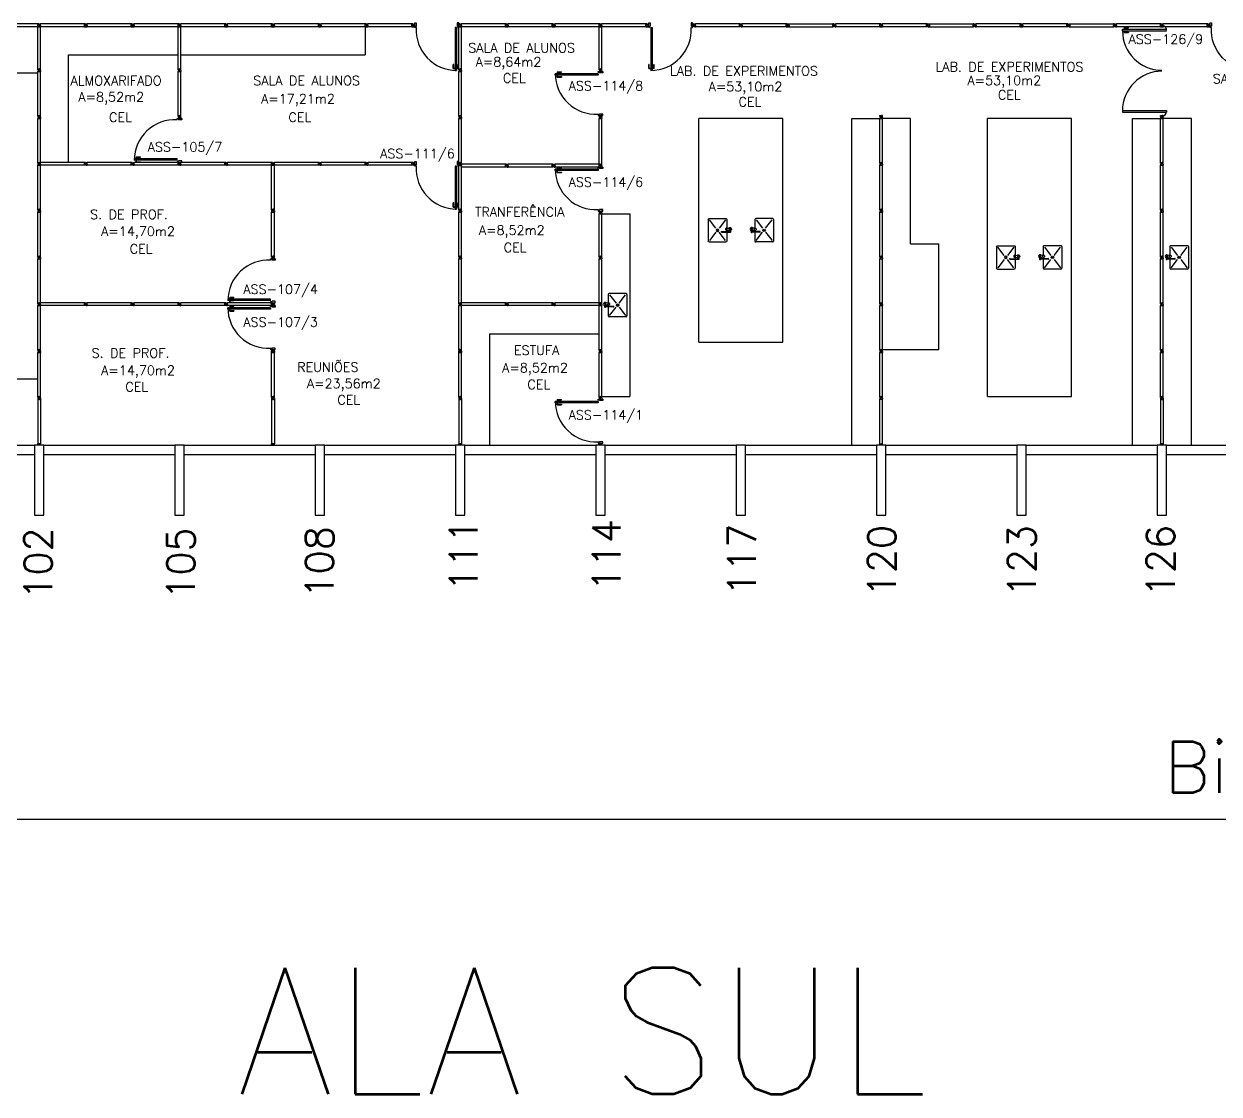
# Model space of a CAD drawing. Extents: x -248 to -11, y 347 to 447.
# Drawn here: x -132.49 to -106.94, y 347.19 to 370.06 of the extents above; entities that cross this region are included whole.
import ezdxf
from ezdxf.enums import TextEntityAlignment as Align

# ---------------------------------------------------------------- set-up
doc = ezdxf.new("R2010")
doc.units = 0
doc.header["$LTSCALE"] = 0.02
doc.header["$MEASUREMENT"] = 0
doc.header["$PDMODE"] = 99
doc.layers.get('0').update_dxf_attribs({"linetype": 'CONTINUOUS'})
doc.layers.get('DEFPOINTS').update_dxf_attribs({"linetype": 'CONTINUOUS'})
for name, color, linetype in [('ALV', 2, 'CONTINUOUS'), ('AREA', 2, 'CONTINUOUS'), ('BANC', 2, 'CONTINUOUS'), ('DIV', 2, 'CONTINUOUS'), ('EQUIP', 1, 'CONTINUOUS'), ('ESTR', 3, 'CONTINUOUS'), ('NOPILAR1', 2, 'CONTINUOUS'), ('TEXT_CENTRO_CUSTO', 1, 'CONTINUOUS'), ('TEXTO', 2, 'CONTINUOUS'), ('TEXTO-CENTRO-CUSTO', 2, 'CONTINUOUS'), ('TEXTO-ENDEREÇO', 2, 'CONTINUOUS'), ('TXT-IDENTIFICAÇÃO', 4, 'CONTINUOUS')]:
    doc.layers.add(name, color=color, linetype=linetype)
doc.styles.add('1', font='romans.shx', dxfattribs={"height": 1.1})
doc.styles.add('LEGENDA', font='romans.shx', dxfattribs={"height": 0.2})
doc.styles.add('NOPILAR', font='simplex.shx', dxfattribs={"height": 0.6})
doc.styles.add('UNB-100', font='simplex.shx', dxfattribs={"height": 0.2})
doc.styles.add('UNB-100-1', font='simplex.shx', dxfattribs={"height": 0.2})
doc.dimstyles.new('1-600', dxfattribs={"dimtxt": 1.1, "dimasz": 2.5, "dimexe": 2, "dimexo": 4, "dimgap": 0.2, "dimtad": 1, "dimdec": 0, "dimzin": 4, "dimdsep": 46, "dimlunit": 6, "dimtxsty": '1', "dimblk1": 'NONE', "dimblk2": 'NONE', "dimsah": 1, "dimcen": 0, "dimclrd": 2, "dimclre": 2, "dimclrt": 2, "dimadec": 0, "dimazin": 0, "dimtfac": 1, "dimtdec": 0, "dimtmove": 2, "dimatfit": 3, "dimldrblk": 'NONE', "dimfxl": 0, "dimtolj": 1, "dimtzin": 0, "dimarcsym": 0})

# ---------------------------------------------------------------- blocks, each defined once
blk = doc.blocks.new('INOXA1-P-SSS')
for p, q in [((0.043, 0.008), (0.043, -0.022)), ((0.062, 0.04), (0.071, 0.04)), ((0.131, 0.048), (0.076, 0.043)), ((0.131, -0.002), (0.076, 0.003)), ((0.12, 0.23), (0.12, 0.047)), ((0.22, 0.25), (0.14, 0.25)), ((0.15, 0.22), (0.287, 0.043)), ((0.5, 0.25), (0.22, 0.25)), ((0.353, 0.043), (0.49, 0.22)), ((0.52, 0.23), (0.52, -0.23)), ((0.22, -0.027), (0.054, -0.027)), ((0.22, -0.037), (0.054, -0.037)), ((0.063, -0.003), (0.063, -0.021)), ((0.12, -0.001), (0.12, -0.027)), ((0.12, -0.037), (0.12, -0.23)), ((0.22, -0.25), (0.14, -0.25)), ((0.15, -0.22), (0.287, -0.043)), ((0.231, -0.027), (0.22, -0.027)), ((0.231, -0.037), (0.22, -0.037)), ((0.5, -0.25), (0.22, -0.25)), ((0.353, -0.043), (0.49, -0.22))]:
    blk.add_line(p, q)
blk.add_lwpolyline([(0.076, 0.003), (0.072, 0.004), (0.069, 0.009), (0.067, 0.015), (0.066, 0.023), (0.067, 0.031), (0.069, 0.037), (0.072, 0.042), (0.076, 0.043)])
blk.add_lwpolyline([(0.131, 0.048), (0.137, 0.046), (0.143, 0.041), (0.147, 0.033), (0.148, 0.023), (0.147, 0.013), (0.143, 0.006), (0.137, 0), (0.131, -0.002), (0.125, 0), (0.119, 0.006), (0.115, 0.013), (0.114, 0.023), (0.115, 0.033), (0.119, 0.041), (0.125, 0.046)], close=True)
for radius in [0.0266, 0.0163]:
    blk.add_circle((0.32, 0), radius)
for centre, radius, start, end in [((0.054, 0.023), 0.0349, 36.1705, 252.2568), ((0.054, 0.023), 0.0189, 62.7367, 235.7375), ((0.073, -0.003), 0.01, 102.8285, 180), ((0.054, 0.023), 0.0349, 285.5373, 323.9987), ((0.14, 0.23), 0.02, 90, 180), ((0.5, 0.23), 0.02, 360, 90), ((0.054, -0.032), 0.0145, 20.161, 339.839), ((0.054, -0.032), 0.005, 90.0037, 269.9963), ((0.14, -0.23), 0.02, 180, 270), ((0.231, -0.032), 0.00738, 222.6559, 137.3441), ((0.231, -0.032), 0.005, 269.9935, 90.0065), ((0.5, -0.23), 0.02, 270, 360)]:
    blk.add_arc(centre, radius, start, end)
blk = doc.blocks.new('DIVMT-SSS')
for p, q in [((-0.03, 0.008), (-0.03, 0.03)), ((-0.006, 0.03), (-0.03, 0.03)), ((-0.03, 0.008), (-0.02, 0.008)), ((-0.02, -0.008), (-0.02, 0.008)), ((-0.006, 0.02), (-0.006, 0.03)), ((0.006, 0.02), (-0.006, 0.02)), ((-0.005, 0), (0.005, 0)), ((0.005, 0), (-0.005, 0)), ((0, 0.005), (0, -0.005)), ((0, -0.005), (0, 0.005)), ((0.006, 0.03), (0.03, 0.03)), ((0.006, 0.02), (0.006, 0.03)), ((0.03, 0.008), (0.02, 0.008)), ((0.02, -0.008), (0.02, 0.008)), ((0.03, 0.008), (0.03, 0.03)), ((-0.03, -0.008), (-0.03, -0.03)), ((-0.03, -0.008), (-0.02, -0.008)), ((-0.03, -0.03), (-0.03, -0.97)), ((-0.03, -0.03), (-0.009, -0.03)), ((0.03, -0.03), (-0.03, -0.03)), ((-0.03, -0.03), (-0.006, -0.03)), ((-0.009, -0.03), (-0.027, -0.03)), ((-0.006, -0.02), (-0.006, -0.03)), ((-0.006, -0.02), (0.006, -0.02)), ((-0.006, -0.02), (-0.006, -0.03)), ((0.006, -0.02), (-0.006, -0.02)), ((0.005, -0.03), (-0.005, -0.03)), ((0.006, -0.02), (0.006, -0.03)), ((0.006, -0.02), (0.006, -0.03)), ((0.03, -0.03), (0.006, -0.03)), ((0.03, -0.008), (0.02, -0.008)), ((0.03, -0.008), (0.03, -0.03)), ((0.03, -0.03), (0.03, -0.97)), ((0.03, -0.97), (-0.03, -0.97)), ((-0.006, -0.98), (-0.006, -0.97)), ((-0.006, -0.98), (0.006, -0.98)), ((0.006, -1.001), (-0.006, -1.001)), ((0.005, -0.97), (-0.005, -0.97)), ((0, -0.994), (0, -1.007)), ((0, -1.02), (0, -1.021)), ((0.006, -0.98), (0.006, -0.97))]:
    blk.add_line(p, q)
blk = doc.blocks.new('PILAR-SSS')
blk.add_lwpolyline([(0.003, -72.467), (0.003, -73.967), (0.203, -73.967), (0.203, -72.467)], close=True)
blk = doc.blocks.new('PDV2E-SSS')
at = {"layer": 'DIV'}
for p, q in [((0.034, 0.925), (0.034, 0.835)), ((0.034, 0.925), (0.074, 0.925)), ((0.044, 0.835), (0.034, 0.835)), ((0.044, 0.915), (0.044, 0.835)), ((0.044, 0.915), (0.074, 0.915)), ((0.076, 0.05), (0.076, 0.965)), ((0.106, 0.965), (0.076, 0.965)), ((0.106, 0.05), (0.106, 0.965)), ((0.148, 0.925), (0.108, 0.925)), ((0.138, 0.915), (0.108, 0.915)), ((0.138, 0.915), (0.138, 0.835)), ((0.138, 0.835), (0.148, 0.835)), ((0.148, 0.925), (0.148, 0.835)), ((0.031, 0.05), (0.031, -0.05)), ((0.051, 0.05), (0.031, 0.05)), ((0.051, 0.02), (0.051, 0.05)), ((0.051, 0.02), (0.061, 0.02)), ((0.061, -0.05), (0.061, 0.02)), ((0.076, 0.05), (0.106, 0.05)), ((0.95, 0.02), (0.94, 0.02)), ((0.94, -0.05), (0.94, 0.02)), ((0.95, 0.02), (0.95, 0.05)), ((0.95, 0.05), (0.97, 0.05)), ((0.97, 0.05), (0.97, 0.035)), ((0.97, 0.035), (0.97, -0.035)), ((0.031, -0.05), (0.061, -0.05)), ((0.97, -0.05), (0.94, -0.05)), ((0.97, -0.035), (0.97, -0.05))]:
    blk.add_line(p, q, dxfattribs=at)
at = {"layer": 'DIV', "color": 1}
blk.add_arc((0.076, 0.1), 0.865, 356.6786, 90, dxfattribs=at)
blk = doc.blocks.new('PDV2D-SSS')
for p, q in [((-0.148, 0.925), (-0.108, 0.925)), ((-0.148, 0.925), (-0.148, 0.835)), ((-0.138, 0.835), (-0.148, 0.835)), ((-0.138, 0.915), (-0.108, 0.915)), ((-0.138, 0.915), (-0.138, 0.835)), ((-0.106, 0.965), (-0.076, 0.965)), ((-0.106, 0.05), (-0.106, 0.965)), ((-0.076, 0.05), (-0.076, 0.965)), ((-0.034, 0.925), (-0.074, 0.925)), ((-0.044, 0.915), (-0.074, 0.915)), ((-0.044, 0.915), (-0.044, 0.835)), ((-0.044, 0.835), (-0.034, 0.835)), ((-0.034, 0.925), (-0.034, 0.835)), ((-0.95, 0.05), (-0.97, 0.05)), ((-0.97, 0.05), (-0.97, 0.035)), ((-0.97, 0.035), (-0.97, -0.035)), ((-0.95, 0.02), (-0.95, 0.05)), ((-0.95, 0.02), (-0.94, 0.02)), ((-0.94, -0.05), (-0.94, 0.02)), ((-0.076, 0.05), (-0.106, 0.05)), ((-0.051, 0.02), (-0.061, 0.02)), ((-0.061, -0.05), (-0.061, 0.02)), ((-0.051, 0.05), (-0.031, 0.05)), ((-0.051, 0.02), (-0.051, 0.05)), ((-0.031, 0.05), (-0.031, -0.05)), ((-0.97, -0.035), (-0.97, -0.05)), ((-0.97, -0.05), (-0.94, -0.05)), ((-0.031, -0.05), (-0.061, -0.05))]:
    blk.add_line(p, q)
at = {"color": 1}
blk.add_arc((-0.076, 0.1), 0.865, 90, 183.3214, dxfattribs=at)
blk = doc.blocks.new('DIVINI-SSS')
for p, q in [((-0.02, 0), (-0.02, -0.008)), ((-0.02, 0), (0.001, 0)), ((-0.005, 0), (0.005, 0)), ((0, 0.005), (0, -0.005)), ((0.001, 0), (0.02, 0)), ((-0.03, -0.008), (-0.02, -0.008)), ((-0.03, -0.008), (-0.03, -0.028)), ((-0.03, -0.028), (-0.008, -0.028)), ((-0.03, -0.03), (0.03, -0.03)), ((-0.03, -0.975), (-0.03, -0.03)), ((-0.009, -0.03), (-0.027, -0.03)), ((-0.008, -0.019), (0.008, -0.019)), ((-0.008, -0.019), (-0.008, -0.028)), ((-0.006, -0.021), (-0.006, -0.03)), ((0.006, -0.021), (-0.006, -0.021)), ((-0.006, -0.023), (-0.006, -0.027)), ((-0.004, -0.021), (0.004, -0.021)), ((0.006, -0.021), (0.006, -0.03)), ((0.006, -0.023), (0.006, -0.027)), ((0.008, -0.019), (0.008, -0.028)), ((0.03, -0.028), (0.008, -0.028)), ((0.009, -0.03), (0.027, -0.03)), ((0.02, 0), (0.02, -0.008)), ((0.03, -0.008), (0.02, -0.008)), ((0.03, -0.008), (0.03, -0.028)), ((0.03, -0.975), (0.03, -0.03)), ((-0.03, -0.975), (0.03, -0.975)), ((-0.009, -0.975), (-0.027, -0.975)), ((-0.006, -0.985), (-0.006, -0.975)), ((0.006, -0.985), (-0.006, -0.985)), ((0.006, -1.01), (-0.006, -1.01)), ((0, -0.985), (0, -0.988)), ((0, -1.003), (0, -1.018)), ((0.006, -0.985), (0.006, -0.975)), ((0.03, -0.975), (0.009, -0.975)), ((0.009, -0.975), (0.027, -0.975))]:
    blk.add_line(p, q)
blk = doc.blocks.new('MTT-SSS')
for p, q in [((-0.008, 0.03), (-0.03, 0.03)), ((-0.03, 0.03), (-0.03, 0.006)), ((-0.0185, 0.006), (-0.03, 0.006)), ((-0.0185, -0.006), (-0.0185, 0.006)), ((-0.008, 0.03), (-0.008, 0.02)), ((-0.008, 0.02), (0.008, 0.02)), ((-0.0051, 0), (0.0051, 0)), ((0, -0.0051), (0, 0.0051)), ((0.008, 0.03), (0.03, 0.03)), ((0.008, 0.03), (0.008, 0.02)), ((0.0205, -0.006), (0.0205, 0.006)), ((0.0205, 0.006), (0.03, 0.006)), ((0.03, 0.006), (0.03, 0.03)), ((-0.03, -0.03), (-0.03, -0.006)), ((-0.0185, -0.006), (-0.03, -0.006)), ((-0.008, -0.03), (-0.03, -0.03)), ((-0.008, -0.02), (0.008, -0.02)), ((-0.008, -0.03), (-0.008, -0.02)), ((0.008, -0.03), (0.008, -0.02)), ((0.008, -0.03), (0.03, -0.03)), ((0.0205, -0.006), (0.03, -0.006)), ((0.03, -0.006), (0.03, -0.03))]:
    blk.add_line(p, q)
blk = doc.blocks.new('MTINI-SSS')
for p, q in [((-0.03, 0.008), (-0.03, 0.028)), ((-0.03, 0.028), (-0.008, 0.028)), ((-0.03, 0.008), (-0.02, 0.008)), ((-0.02, 0), (-0.02, 0.008)), ((-0.001, 0), (-0.02, 0)), ((-0.008, 0.019), (-0.008, 0.028)), ((0.008, 0.019), (-0.008, 0.019)), ((0.005, 0), (-0.005, 0)), ((0.02, 0), (-0.001, 0)), ((0, -0.005), (0, 0.005)), ((0.008, 0.019), (0.008, 0.028)), ((0.03, 0.028), (0.008, 0.028)), ((0.03, 0.008), (0.02, 0.008)), ((0.02, 0), (0.02, 0.008)), ((0.03, 0.008), (0.03, 0.028))]:
    blk.add_line(p, q)
blk = doc.blocks.new('PDVDP-SSS')
for p, q in [((0.112, 0.84), (0.112, -0.1)), ((0.147, 0.84), (0.112, 0.84)), ((0.147, 0.84), (0.147, -0.1)), ((1.853, 0.84), (1.888, 0.84)), ((1.853, 0.84), (1.853, -0.1)), ((1.888, 0.84), (1.888, -0.1)), ((0.009, 0), (-0.009, 0)), ((0, -0.012), (0, 0.01)), ((0.147, -0.1), (0.112, -0.1))]:
    blk.add_line(p, q)
at = {"color": 1}
for centre, radius, start, end in [((0.148, -0.002), 0.843, 0, 90), ((1.853, -0.002), 0.843, 90, 180), ((0.131, 0), 0.101, 180, 270), ((1.87, 0), 0.101, 270, 0)]:
    blk.add_arc(centre, radius, start, end, dxfattribs=at)
blk = doc.blocks.new('*D65')
at = {"color": 2, "linetype": 'ByBlock'}
for p, q in [((-192.266, 355.563), (-192.266, 351.063)), ((-18.266, 355.563), (-18.266, 351.063)), ((-18.266, 353.063), (-192.266, 353.063))]:
    blk.add_line(p, q, dxfattribs=at)
at = {"layer": 'DEFPOINTS', "color": 0, "linetype": 'ByBlock'}
for p in [(-192.266, 359.563), (-18.266, 359.563), (-192.266, 353.063)]:
    blk.add_point(p, dxfattribs=at)
at = {"color": 2, "linetype": 'ByBlock', "insert": (-105.266, 353.996), "char_height": 1.1, "attachment_point": 5, "style": '1'}
blk.add_mtext('\\A1;Biologia', dxfattribs=at)
blk = doc.blocks.new('_NONE')
at = {"color": 0, "linetype": 'ByBlock'}
blk.add_circle((0, 0), 0.25, dxfattribs=at)

msp = doc.modelspace()

# ---------------------------------------------------------------- linework, layer by layer
at = {"layer": 'ALV'}
for p, q in [((-134.597, 369.02), (-132.196, 369.02)), ((-135.066, 361.063), (-132.266, 361.063)), ((-132.066, 361.063), (-129.266, 361.063)), ((-129.066, 361.063), (-126.266, 361.063)), ((-126.066, 361.063), (-123.266, 361.063)), ((-123.066, 361.063), (-120.266, 361.063)), ((-120.066, 361.063), (-117.266, 361.063)), ((-117.066, 361.063), (-114.266, 361.063)), ((-114.066, 361.063), (-111.266, 361.063)), ((-111.066, 361.063), (-108.266, 361.063)), ((-108.066, 361.063), (-105.266, 361.063)), ((-135.066, 360.863), (-132.266, 360.863)), ((-132.066, 360.863), (-129.266, 360.863)), ((-129.066, 360.863), (-126.266, 360.863)), ((-126.066, 360.863), (-123.266, 360.863)), ((-123.066, 360.863), (-120.266, 360.863)), ((-120.066, 360.863), (-117.266, 360.863)), ((-117.066, 360.863), (-114.266, 360.863)), ((-114.066, 360.863), (-111.266, 360.863)), ((-111.066, 360.863), (-108.266, 360.863)), ((-108.066, 360.863), (-105.266, 360.863))]:
    msp.add_line(p, q, dxfattribs=at)
at = {"layer": 'BANC'}
for p, q in [((-125.196, 370.003), (-125.196, 369.403)), ((-131.536, 367.104), (-131.536, 369.403)), ((-131.536, 369.403), (-129.196, 369.403)), ((-129.136, 369.403), (-125.196, 369.403)), ((-116.266, 368.043), (-118.066, 368.043)), ((-118.066, 363.263), (-118.066, 368.043)), ((-116.266, 363.263), (-116.266, 368.043)), ((-114.796, 361.063), (-114.796, 368.043)), ((-114.796, 368.043), (-114.196, 368.043)), ((-113.536, 368.043), (-114.136, 368.043)), ((-113.536, 365.363), (-113.536, 368.043)), ((-111.896, 362.103), (-111.896, 368.043)), ((-110.096, 368.043), (-111.896, 368.043)), ((-110.096, 362.103), (-110.096, 368.043)), ((-108.796, 361.063), (-108.796, 368.043)), ((-108.796, 368.043), (-108.196, 368.043)), ((-107.536, 368.043), (-108.136, 368.043)), ((-107.536, 361.063), (-107.536, 368.043)), ((-120.136, 366.003), (-119.536, 366.003)), ((-119.536, 366.003), (-119.536, 362.103)), ((-113.536, 365.363), (-112.936, 365.363)), ((-112.936, 363.103), (-112.936, 365.363)), ((-122.536, 363.443), (-122.536, 361.063)), ((-122.536, 363.443), (-120.196, 363.443)), ((-118.066, 363.263), (-116.266, 363.263)), ((-114.136, 363.103), (-112.936, 363.103)), ((-132.197, 362.47), (-134.597, 362.47)), ((-120.136, 362.103), (-119.536, 362.103)), ((-111.896, 362.103), (-110.096, 362.103))]:
    msp.add_line(p, q, dxfattribs=at)
at = {"layer": 'DIV'}
for p, q in [((-132.196, 369.103), (-132.196, 370.002)), ((-132.196, 370.002), (-132.136, 370.002)), ((-132.173, 370.033), (-132.16, 370.033)), ((-132.172, 370.012), (-132.172, 370.002)), ((-132.16, 370.012), (-132.172, 370.012)), ((-132.171, 370.002), (-132.161, 370.002)), ((-132.166, 370.052), (-132.166, 370.053)), ((-132.166, 370.026), (-132.166, 370.039)), ((-132.16, 370.012), (-132.16, 370.002)), ((-132.136, 369.103), (-132.136, 370.002)), ((-131.196, 370.002), (-131.136, 370.002)), ((-131.173, 370.033), (-131.16, 370.033)), ((-131.16, 370.012), (-131.172, 370.012)), ((-131.172, 370.012), (-131.172, 370.002)), ((-131.171, 370.002), (-131.161, 370.002)), ((-131.166, 370.052), (-131.166, 370.053)), ((-131.166, 370.026), (-131.166, 370.039)), ((-131.16, 370.012), (-131.16, 370.002)), ((-130.196, 370.002), (-130.136, 370.002)), ((-130.173, 370.033), (-130.16, 370.033)), ((-130.16, 370.012), (-130.172, 370.012)), ((-130.172, 370.012), (-130.172, 370.002)), ((-130.171, 370.002), (-130.161, 370.002)), ((-130.166, 370.052), (-130.166, 370.053)), ((-130.166, 370.026), (-130.166, 370.039)), ((-130.16, 370.012), (-130.16, 370.002)), ((-129.196, 369.103), (-129.196, 370.002)), ((-129.196, 370.002), (-129.136, 370.002)), ((-129.196, 370.002), (-129.136, 370.002)), ((-129.173, 370.033), (-129.16, 370.033)), ((-129.173, 370.033), (-129.16, 370.033)), ((-129.16, 370.012), (-129.172, 370.012)), ((-129.172, 370.012), (-129.172, 370.002)), ((-129.16, 370.012), (-129.172, 370.012)), ((-129.172, 370.012), (-129.172, 370.002)), ((-129.171, 370.002), (-129.161, 370.002)), ((-129.171, 370.002), (-129.161, 370.002)), ((-129.166, 370.052), (-129.166, 370.053)), ((-129.166, 370.052), (-129.166, 370.053)), ((-129.166, 370.026), (-129.166, 370.039)), ((-129.166, 370.026), (-129.166, 370.039)), ((-129.16, 370.012), (-129.16, 370.002)), ((-129.16, 370.012), (-129.16, 370.002)), ((-129.136, 369.103), (-129.136, 370.002)), ((-128.196, 370.002), (-128.136, 370.002)), ((-128.196, 370.002), (-128.136, 370.002)), ((-128.173, 370.033), (-128.16, 370.033)), ((-128.173, 370.033), (-128.16, 370.033)), ((-128.16, 370.012), (-128.172, 370.012)), ((-128.172, 370.012), (-128.172, 370.002)), ((-128.16, 370.012), (-128.172, 370.012)), ((-128.172, 370.012), (-128.172, 370.002)), ((-128.171, 370.002), (-128.161, 370.002)), ((-128.171, 370.002), (-128.161, 370.002)), ((-128.166, 370.052), (-128.166, 370.053)), ((-128.166, 370.052), (-128.166, 370.053)), ((-128.166, 370.026), (-128.166, 370.039)), ((-128.166, 370.026), (-128.166, 370.039)), ((-128.16, 370.012), (-128.16, 370.002)), ((-128.16, 370.012), (-128.16, 370.002)), ((-127.196, 370.002), (-127.136, 370.002)), ((-127.173, 370.033), (-127.16, 370.033)), ((-127.16, 370.012), (-127.172, 370.012)), ((-127.172, 370.012), (-127.172, 370.002)), ((-127.171, 370.002), (-127.161, 370.002)), ((-127.166, 370.052), (-127.166, 370.053)), ((-127.166, 370.026), (-127.166, 370.039)), ((-127.16, 370.012), (-127.16, 370.002)), ((-126.196, 370.002), (-126.136, 370.002)), ((-126.173, 370.033), (-126.16, 370.033)), ((-126.16, 370.012), (-126.172, 370.012)), ((-126.172, 370.012), (-126.172, 370.002)), ((-126.171, 370.002), (-126.161, 370.002)), ((-126.166, 370.052), (-126.166, 370.053)), ((-126.166, 370.026), (-126.166, 370.039)), ((-126.16, 370.012), (-126.16, 370.002)), ((-125.196, 370.002), (-125.136, 370.002)), ((-125.173, 370.033), (-125.16, 370.033)), ((-125.16, 370.012), (-125.172, 370.012)), ((-125.172, 370.012), (-125.172, 370.002)), ((-125.171, 370.002), (-125.161, 370.002)), ((-125.166, 370.052), (-125.166, 370.053)), ((-125.166, 370.026), (-125.166, 370.039)), ((-125.16, 370.012), (-125.16, 370.002)), ((-124.196, 370.002), (-124.136, 370.002)), ((-124.173, 370.033), (-124.16, 370.033)), ((-124.16, 370.012), (-124.172, 370.012)), ((-124.172, 370.012), (-124.172, 370.002)), ((-124.171, 370.002), (-124.161, 370.002)), ((-124.166, 370.052), (-124.166, 370.053)), ((-124.166, 370.026), (-124.166, 370.039)), ((-124.16, 370.012), (-124.16, 370.002)), ((-123.196, 369.103), (-123.196, 370.002)), ((-123.196, 370.002), (-123.136, 370.002)), ((-123.196, 370.002), (-123.136, 370.002)), ((-123.173, 370.033), (-123.16, 370.033)), ((-123.173, 370.033), (-123.16, 370.033)), ((-123.16, 370.012), (-123.172, 370.012)), ((-123.172, 370.012), (-123.172, 370.002)), ((-123.16, 370.012), (-123.172, 370.012)), ((-123.172, 370.012), (-123.172, 370.002)), ((-123.171, 370.002), (-123.161, 370.002)), ((-123.171, 370.002), (-123.161, 370.002)), ((-123.166, 370.052), (-123.166, 370.053)), ((-123.166, 370.052), (-123.166, 370.053)), ((-123.166, 370.026), (-123.166, 370.039)), ((-123.166, 370.026), (-123.166, 370.039)), ((-123.16, 370.012), (-123.16, 370.002)), ((-123.16, 370.012), (-123.16, 370.002)), ((-123.136, 369.103), (-123.136, 370.002)), ((-122.196, 370.002), (-122.136, 370.002)), ((-122.173, 370.033), (-122.16, 370.033)), ((-122.16, 370.012), (-122.172, 370.012)), ((-122.172, 370.012), (-122.172, 370.002)), ((-122.171, 370.002), (-122.161, 370.002)), ((-122.166, 370.052), (-122.166, 370.053)), ((-122.166, 370.026), (-122.166, 370.039)), ((-122.16, 370.012), (-122.16, 370.002)), ((-121.196, 370.002), (-121.136, 370.002)), ((-121.173, 370.033), (-121.16, 370.033)), ((-121.16, 370.012), (-121.172, 370.012)), ((-121.172, 370.012), (-121.172, 370.002)), ((-121.171, 370.002), (-121.161, 370.002)), ((-121.166, 370.052), (-121.166, 370.053)), ((-121.166, 370.026), (-121.166, 370.039)), ((-121.16, 370.012), (-121.16, 370.002)), ((-120.196, 369.103), (-120.196, 370.002)), ((-120.196, 370.002), (-120.136, 370.002)), ((-120.196, 370.002), (-120.136, 370.002)), ((-120.196, 370.002), (-120.136, 370.002)), ((-120.173, 370.033), (-120.16, 370.033)), ((-120.173, 370.033), (-120.16, 370.033)), ((-120.173, 370.033), (-120.16, 370.033)), ((-120.172, 370.012), (-120.172, 370.002)), ((-120.16, 370.012), (-120.172, 370.012)), ((-120.172, 370.012), (-120.172, 370.002)), ((-120.16, 370.012), (-120.172, 370.012)), ((-120.16, 370.012), (-120.172, 370.012)), ((-120.172, 370.012), (-120.172, 370.002)), ((-120.171, 370.002), (-120.161, 370.002)), ((-120.171, 370.002), (-120.161, 370.002)), ((-120.171, 370.002), (-120.161, 370.002)), ((-120.166, 370.052), (-120.166, 370.053)), ((-120.166, 370.052), (-120.166, 370.053)), ((-120.166, 370.052), (-120.166, 370.053)), ((-120.166, 370.026), (-120.166, 370.039)), ((-120.166, 370.026), (-120.166, 370.039)), ((-120.166, 370.026), (-120.166, 370.039)), ((-120.16, 370.012), (-120.16, 370.002)), ((-120.16, 370.012), (-120.16, 370.002)), ((-120.16, 370.012), (-120.16, 370.002)), ((-120.136, 369.103), (-120.136, 370.002)), ((-119.196, 370.002), (-119.136, 370.002)), ((-119.173, 370.033), (-119.16, 370.033)), ((-119.16, 370.012), (-119.172, 370.012)), ((-119.172, 370.012), (-119.172, 370.002)), ((-119.171, 370.002), (-119.161, 370.002)), ((-119.166, 370.052), (-119.166, 370.053)), ((-119.166, 370.026), (-119.166, 370.039)), ((-119.16, 370.012), (-119.16, 370.002)), ((-116.196, 370.002), (-116.136, 370.002)), ((-116.173, 370.033), (-116.16, 370.033)), ((-116.16, 370.012), (-116.172, 370.012)), ((-116.172, 370.012), (-116.172, 370.002)), ((-116.171, 370.002), (-116.161, 370.002)), ((-116.166, 370.052), (-116.166, 370.053)), ((-116.166, 370.026), (-116.166, 370.039)), ((-116.16, 370.012), (-116.16, 370.002)), ((-114.196, 370.002), (-114.136, 370.002)), ((-114.196, 370.002), (-114.136, 370.002)), ((-114.173, 370.033), (-114.16, 370.033)), ((-114.173, 370.033), (-114.16, 370.033)), ((-114.16, 370.012), (-114.172, 370.012)), ((-114.172, 370.012), (-114.172, 370.002)), ((-114.16, 370.012), (-114.172, 370.012)), ((-114.172, 370.012), (-114.172, 370.002)), ((-114.171, 370.002), (-114.161, 370.002)), ((-114.171, 370.002), (-114.161, 370.002)), ((-114.166, 370.052), (-114.166, 370.053)), ((-114.166, 370.052), (-114.166, 370.053)), ((-114.166, 370.026), (-114.166, 370.039)), ((-114.166, 370.026), (-114.166, 370.039)), ((-114.16, 370.012), (-114.16, 370.002)), ((-114.16, 370.012), (-114.16, 370.002)), ((-111.196, 370.002), (-111.136, 370.002)), ((-111.173, 370.033), (-111.16, 370.033)), ((-111.16, 370.012), (-111.172, 370.012)), ((-111.172, 370.012), (-111.172, 370.002)), ((-111.171, 370.002), (-111.161, 370.002)), ((-111.166, 370.052), (-111.166, 370.053)), ((-111.166, 370.026), (-111.166, 370.039)), ((-111.16, 370.012), (-111.16, 370.002)), ((-108.969, 369.99), (-108.969, 369.95)), ((-108.969, 369.99), (-108.879, 369.99)), ((-108.959, 369.98), (-108.959, 369.95)), ((-108.959, 369.98), (-108.879, 369.98)), ((-108.879, 369.98), (-108.879, 369.99)), ((-108.196, 370.002), (-108.136, 370.002)), ((-108.196, 370.002), (-108.136, 370.002)), ((-108.173, 370.033), (-108.16, 370.033)), ((-108.173, 370.033), (-108.16, 370.033)), ((-108.16, 370.012), (-108.172, 370.012)), ((-108.172, 370.012), (-108.172, 370.002)), ((-108.16, 370.012), (-108.172, 370.012)), ((-108.172, 370.012), (-108.172, 370.002)), ((-108.171, 370.002), (-108.161, 370.002)), ((-108.171, 370.002), (-108.161, 370.002)), ((-108.166, 370.052), (-108.166, 370.053)), ((-108.166, 370.052), (-108.166, 370.053)), ((-108.166, 370.026), (-108.166, 370.039)), ((-108.166, 370.026), (-108.166, 370.039)), ((-108.16, 370.012), (-108.16, 370.002)), ((-108.16, 370.012), (-108.16, 370.002)), ((-107.196, 370.002), (-107.136, 370.002)), ((-107.196, 370.002), (-107.136, 370.002)), ((-107.173, 370.033), (-107.16, 370.033)), ((-107.173, 370.033), (-107.16, 370.033)), ((-107.172, 370.012), (-107.172, 370.002)), ((-107.16, 370.012), (-107.172, 370.012)), ((-107.16, 370.012), (-107.172, 370.012)), ((-107.172, 370.012), (-107.172, 370.002)), ((-107.171, 370.002), (-107.161, 370.002)), ((-107.171, 370.002), (-107.161, 370.002)), ((-107.166, 370.052), (-107.166, 370.053)), ((-107.166, 370.052), (-107.166, 370.053)), ((-107.166, 370.026), (-107.166, 370.039)), ((-107.166, 370.026), (-107.166, 370.039)), ((-107.16, 370.012), (-107.16, 370.002)), ((-107.16, 370.012), (-107.16, 370.002)), ((-108.969, 369.876), (-108.969, 369.915)), ((-108.969, 369.876), (-108.879, 369.876)), ((-108.959, 369.886), (-108.959, 369.915)), ((-108.959, 369.886), (-108.879, 369.886)), ((-108.879, 369.886), (-108.879, 369.876)), ((-132.196, 369.103), (-132.172, 369.103)), ((-132.196, 369.081), (-132.196, 369.103)), ((-132.196, 369.103), (-132.136, 369.103)), ((-132.196, 369.081), (-132.186, 369.081)), ((-132.196, 369.065), (-132.186, 369.065)), ((-132.196, 369.065), (-132.196, 369.043)), ((-132.172, 369.043), (-132.196, 369.043)), ((-132.186, 369.081), (-132.186, 369.065)), ((-132.172, 369.093), (-132.172, 369.103)), ((-132.172, 369.093), (-132.172, 369.103)), ((-132.172, 369.093), (-132.16, 369.093)), ((-132.16, 369.093), (-132.172, 369.093)), ((-132.172, 369.073), (-132.161, 369.073)), ((-132.161, 369.073), (-132.172, 369.073)), ((-132.172, 369.052), (-132.16, 369.052)), ((-132.172, 369.052), (-132.172, 369.043)), ((-132.171, 369.103), (-132.161, 369.103)), ((-132.166, 369.078), (-132.166, 369.068)), ((-132.166, 369.068), (-132.166, 369.078)), ((-132.16, 369.093), (-132.16, 369.103)), ((-132.136, 369.103), (-132.16, 369.103)), ((-132.16, 369.093), (-132.16, 369.103)), ((-132.16, 369.052), (-132.16, 369.043)), ((-132.16, 369.043), (-132.136, 369.043)), ((-132.157, 369.103), (-132.139, 369.103)), ((-132.136, 369.103), (-132.157, 369.103)), ((-132.136, 369.081), (-132.146, 369.081)), ((-132.146, 369.081), (-132.146, 369.065)), ((-132.136, 369.065), (-132.146, 369.065)), ((-132.136, 369.081), (-132.136, 369.103)), ((-132.136, 369.065), (-132.136, 369.043)), ((-129.196, 369.103), (-129.136, 369.103)), ((-129.196, 369.081), (-129.196, 369.103)), ((-129.196, 369.103), (-129.172, 369.103)), ((-129.196, 369.081), (-129.186, 369.081)), ((-129.196, 369.065), (-129.196, 369.043)), ((-129.196, 369.065), (-129.186, 369.065)), ((-129.172, 369.043), (-129.196, 369.043)), ((-129.186, 369.081), (-129.186, 369.065)), ((-129.172, 369.093), (-129.172, 369.103)), ((-129.172, 369.093), (-129.172, 369.103)), ((-129.16, 369.093), (-129.172, 369.093)), ((-129.172, 369.093), (-129.16, 369.093)), ((-129.172, 369.052), (-129.172, 369.043)), ((-129.172, 369.052), (-129.16, 369.052)), ((-129.171, 369.103), (-129.161, 369.103)), ((-129.166, 369.068), (-129.166, 369.078)), ((-129.166, 369.078), (-129.166, 369.068)), ((-129.16, 369.093), (-129.16, 369.103)), ((-129.136, 369.103), (-129.16, 369.103)), ((-129.16, 369.093), (-129.16, 369.103)), ((-129.16, 369.052), (-129.16, 369.043)), ((-129.16, 369.043), (-129.136, 369.043)), ((-129.136, 369.103), (-129.157, 369.103)), ((-129.157, 369.103), (-129.139, 369.103)), ((-129.146, 369.081), (-129.146, 369.065)), ((-129.136, 369.081), (-129.146, 369.081)), ((-129.136, 369.065), (-129.146, 369.065)), ((-129.136, 369.081), (-129.136, 369.103)), ((-129.136, 369.065), (-129.136, 369.043)), ((-123.196, 369.103), (-123.136, 369.103)), ((-123.196, 369.081), (-123.196, 369.103)), ((-123.196, 369.103), (-123.172, 369.103)), ((-123.196, 369.081), (-123.186, 369.081)), ((-123.196, 369.065), (-123.196, 369.043)), ((-123.196, 369.065), (-123.186, 369.065)), ((-123.172, 369.043), (-123.196, 369.043)), ((-123.186, 369.081), (-123.186, 369.065)), ((-123.172, 369.093), (-123.172, 369.103)), ((-123.172, 369.093), (-123.172, 369.103)), ((-123.16, 369.093), (-123.172, 369.093)), ((-123.172, 369.093), (-123.16, 369.093)), ((-123.161, 369.073), (-123.172, 369.073)), ((-123.172, 369.073), (-123.161, 369.073)), ((-123.172, 369.052), (-123.172, 369.043)), ((-123.172, 369.052), (-123.16, 369.052)), ((-123.171, 369.103), (-123.161, 369.103)), ((-123.166, 369.068), (-123.166, 369.078)), ((-123.166, 369.078), (-123.166, 369.068)), ((-123.16, 369.093), (-123.16, 369.103)), ((-123.136, 369.103), (-123.16, 369.103)), ((-123.16, 369.093), (-123.16, 369.103)), ((-123.16, 369.052), (-123.16, 369.043)), ((-123.16, 369.043), (-123.136, 369.043)), ((-123.136, 369.103), (-123.157, 369.103)), ((-123.157, 369.103), (-123.139, 369.103)), ((-123.146, 369.081), (-123.146, 369.065)), ((-123.136, 369.081), (-123.146, 369.081)), ((-123.136, 369.065), (-123.146, 369.065)), ((-123.136, 369.081), (-123.136, 369.103)), ((-123.136, 369.065), (-123.136, 369.043)), ((-120.196, 369.103), (-120.172, 369.103)), ((-120.196, 369.081), (-120.196, 369.103)), ((-120.196, 369.103), (-120.136, 369.103)), ((-120.196, 369.081), (-120.186, 369.081)), ((-120.196, 369.065), (-120.186, 369.065)), ((-120.196, 369.065), (-120.196, 369.044)), ((-120.186, 369.081), (-120.186, 369.065)), ((-120.172, 369.093), (-120.172, 369.103)), ((-120.172, 369.093), (-120.172, 369.103)), ((-120.172, 369.093), (-120.16, 369.093)), ((-120.16, 369.093), (-120.172, 369.093)), ((-120.172, 369.073), (-120.161, 369.073)), ((-120.161, 369.073), (-120.172, 369.073)), ((-120.172, 369.052), (-120.172, 369.044)), ((-120.16, 369.052), (-120.172, 369.052)), ((-120.172, 369.052), (-120.16, 369.052)), ((-120.172, 369.052), (-120.172, 369.044)), ((-120.171, 369.103), (-120.161, 369.103)), ((-120.166, 369.093), (-120.166, 369.094)), ((-120.166, 369.078), (-120.166, 369.068)), ((-120.166, 369.068), (-120.166, 369.078)), ((-120.16, 369.093), (-120.16, 369.103)), ((-120.136, 369.103), (-120.16, 369.103)), ((-120.16, 369.093), (-120.16, 369.103)), ((-120.16, 369.052), (-120.16, 369.044)), ((-120.16, 369.052), (-120.16, 369.044)), ((-120.157, 369.103), (-120.139, 369.103)), ((-120.136, 369.103), (-120.157, 369.103)), ((-120.136, 369.081), (-120.146, 369.081)), ((-120.146, 369.081), (-120.146, 369.065)), ((-120.136, 369.065), (-120.146, 369.065)), ((-120.136, 369.081), (-120.136, 369.103)), ((-120.136, 369.065), (-120.136, 369.044)), ((-120.196, 368.103), (-120.172, 368.103)), ((-120.196, 368.081), (-120.196, 368.103)), ((-120.196, 368.103), (-120.136, 368.103)), ((-120.196, 368.081), (-120.186, 368.081)), ((-120.196, 368.065), (-120.186, 368.065)), ((-120.196, 368.065), (-120.196, 368.043)), ((-120.196, 367.063), (-120.196, 368.043)), ((-120.172, 368.043), (-120.196, 368.043)), ((-120.196, 368.043), (-120.136, 368.043)), ((-120.186, 368.081), (-120.186, 368.065)), ((-120.173, 368.074), (-120.16, 368.074)), ((-120.172, 368.093), (-120.172, 368.103)), ((-120.172, 368.093), (-120.172, 368.103)), ((-120.172, 368.093), (-120.16, 368.093)), ((-120.16, 368.093), (-120.172, 368.093)), ((-120.172, 368.073), (-120.161, 368.073)), ((-120.161, 368.073), (-120.172, 368.073)), ((-120.172, 368.052), (-120.16, 368.052)), ((-120.172, 368.052), (-120.172, 368.043)), ((-120.172, 368.052), (-120.172, 368.043)), ((-120.16, 368.052), (-120.172, 368.052)), ((-120.171, 368.103), (-120.161, 368.103)), ((-120.171, 368.043), (-120.161, 368.043)), ((-120.166, 368.093), (-120.166, 368.094)), ((-120.166, 368.067), (-120.166, 368.08)), ((-120.166, 368.078), (-120.166, 368.068)), ((-120.166, 368.068), (-120.166, 368.078)), ((-120.16, 368.093), (-120.16, 368.103)), ((-120.136, 368.103), (-120.16, 368.103)), ((-120.16, 368.093), (-120.16, 368.103)), ((-120.16, 368.052), (-120.16, 368.043)), ((-120.16, 368.052), (-120.16, 368.043)), ((-120.16, 368.043), (-120.136, 368.043)), ((-120.157, 368.103), (-120.139, 368.103)), ((-120.136, 368.103), (-120.157, 368.103)), ((-120.136, 368.081), (-120.146, 368.081)), ((-120.146, 368.081), (-120.146, 368.065)), ((-120.136, 368.065), (-120.146, 368.065)), ((-120.136, 368.081), (-120.136, 368.103)), ((-120.136, 368.065), (-120.136, 368.043)), ((-120.136, 367.063), (-120.136, 368.043)), ((-114.196, 368.103), (-114.172, 368.103)), ((-114.196, 368.081), (-114.196, 368.103)), ((-114.196, 368.081), (-114.186, 368.081)), ((-114.196, 368.065), (-114.186, 368.065)), ((-114.196, 368.065), (-114.196, 368.043)), ((-114.172, 368.043), (-114.196, 368.043)), ((-114.186, 368.081), (-114.186, 368.065)), ((-114.172, 368.093), (-114.172, 368.103)), ((-114.172, 368.093), (-114.172, 368.103)), ((-114.172, 368.093), (-114.16, 368.093)), ((-114.16, 368.093), (-114.172, 368.093)), ((-114.172, 368.073), (-114.161, 368.073)), ((-114.161, 368.073), (-114.172, 368.073)), ((-114.172, 368.052), (-114.16, 368.052)), ((-114.172, 368.052), (-114.172, 368.043)), ((-114.166, 368.078), (-114.166, 368.068)), ((-114.166, 368.068), (-114.166, 368.078)), ((-114.16, 368.093), (-114.16, 368.103)), ((-114.136, 368.103), (-114.16, 368.103)), ((-114.16, 368.093), (-114.16, 368.103)), ((-114.16, 368.052), (-114.16, 368.043)), ((-114.16, 368.043), (-114.136, 368.043)), ((-114.157, 368.103), (-114.139, 368.103)), ((-114.136, 368.103), (-114.157, 368.103)), ((-114.136, 368.081), (-114.146, 368.081)), ((-114.146, 368.081), (-114.146, 368.065)), ((-114.136, 368.065), (-114.146, 368.065)), ((-114.136, 368.081), (-114.136, 368.103)), ((-114.136, 368.065), (-114.136, 368.043)), ((-108.196, 368.103), (-108.172, 368.103)), ((-108.196, 368.081), (-108.196, 368.103)), ((-108.196, 368.103), (-108.136, 368.103)), ((-108.196, 368.081), (-108.186, 368.081)), ((-108.196, 368.065), (-108.186, 368.065)), ((-108.196, 368.065), (-108.196, 368.043)), ((-108.172, 368.043), (-108.196, 368.043)), ((-108.186, 368.081), (-108.186, 368.065)), ((-108.172, 368.093), (-108.172, 368.103)), ((-108.172, 368.093), (-108.172, 368.103)), ((-108.172, 368.093), (-108.16, 368.093)), ((-108.16, 368.093), (-108.172, 368.093)), ((-108.172, 368.073), (-108.161, 368.073)), ((-108.161, 368.073), (-108.172, 368.073)), ((-108.172, 368.052), (-108.16, 368.052)), ((-108.172, 368.052), (-108.172, 368.043)), ((-108.171, 368.103), (-108.161, 368.103)), ((-108.166, 368.078), (-108.166, 368.068)), ((-108.166, 368.068), (-108.166, 368.078)), ((-108.16, 368.093), (-108.16, 368.103)), ((-108.136, 368.103), (-108.16, 368.103)), ((-108.16, 368.093), (-108.16, 368.103)), ((-108.16, 368.052), (-108.16, 368.043)), ((-108.16, 368.043), (-108.136, 368.043)), ((-108.157, 368.103), (-108.139, 368.103)), ((-108.136, 368.103), (-108.157, 368.103)), ((-108.136, 368.081), (-108.146, 368.081)), ((-108.146, 368.081), (-108.146, 368.065)), ((-108.136, 368.065), (-108.146, 368.065)), ((-108.136, 368.081), (-108.136, 368.103)), ((-108.136, 368.065), (-108.136, 368.043)), ((-120.196, 367.063), (-120.136, 367.063)), ((-120.172, 367.033), (-120.161, 367.033)), ((-120.161, 367.033), (-120.172, 367.033)), ((-120.166, 367.038), (-120.166, 367.028)), ((-120.166, 367.028), (-120.166, 367.038)), ((-120.196, 366.063), (-120.172, 366.063)), ((-120.196, 366.041), (-120.196, 366.063)), ((-120.196, 366.063), (-120.136, 366.063)), ((-120.196, 366.041), (-120.186, 366.041)), ((-120.196, 366.025), (-120.186, 366.025)), ((-120.196, 366.025), (-120.196, 366.003)), ((-120.196, 365.103), (-120.196, 366.003)), ((-120.196, 366.003), (-120.136, 366.003)), ((-120.172, 366.003), (-120.196, 366.003)), ((-120.186, 366.041), (-120.186, 366.025)), ((-120.173, 366.034), (-120.16, 366.034)), ((-120.172, 366.054), (-120.172, 366.063)), ((-120.172, 366.054), (-120.172, 366.063)), ((-120.172, 366.054), (-120.16, 366.054)), ((-120.16, 366.054), (-120.172, 366.054)), ((-120.172, 366.033), (-120.161, 366.033)), ((-120.161, 366.033), (-120.172, 366.033)), ((-120.172, 366.013), (-120.172, 366.003)), ((-120.16, 366.013), (-120.172, 366.013)), ((-120.172, 366.013), (-120.16, 366.013)), ((-120.172, 366.013), (-120.172, 366.003)), ((-120.171, 366.063), (-120.161, 366.063)), ((-120.171, 366.003), (-120.161, 366.003)), ((-120.166, 366.053), (-120.166, 366.054)), ((-120.166, 366.027), (-120.166, 366.041)), ((-120.166, 366.039), (-120.166, 366.028)), ((-120.166, 366.028), (-120.166, 366.039)), ((-120.16, 366.054), (-120.16, 366.063)), ((-120.136, 366.063), (-120.16, 366.063)), ((-120.16, 366.054), (-120.16, 366.063)), ((-120.16, 366.013), (-120.16, 366.003)), ((-120.16, 366.013), (-120.16, 366.003)), ((-120.16, 366.003), (-120.136, 366.003)), ((-120.157, 366.063), (-120.139, 366.063)), ((-120.136, 366.063), (-120.157, 366.063)), ((-120.136, 366.041), (-120.146, 366.041)), ((-120.146, 366.041), (-120.146, 366.025)), ((-120.136, 366.025), (-120.146, 366.025)), ((-120.136, 366.041), (-120.136, 366.063)), ((-120.136, 366.025), (-120.136, 366.003)), ((-120.136, 365.103), (-120.136, 366.003)), ((-120.196, 365.103), (-120.172, 365.103)), ((-120.196, 365.081), (-120.196, 365.103)), ((-120.196, 365.103), (-120.136, 365.103)), ((-120.196, 365.081), (-120.186, 365.081)), ((-120.186, 365.081), (-120.186, 365.065)), ((-120.172, 365.093), (-120.172, 365.103)), ((-120.172, 365.093), (-120.172, 365.103)), ((-120.172, 365.093), (-120.16, 365.093)), ((-120.16, 365.093), (-120.172, 365.093)), ((-120.171, 365.103), (-120.161, 365.103)), ((-120.16, 365.093), (-120.16, 365.103)), ((-120.136, 365.103), (-120.16, 365.103)), ((-120.16, 365.093), (-120.16, 365.103)), ((-120.157, 365.103), (-120.139, 365.103)), ((-120.136, 365.103), (-120.157, 365.103)), ((-120.136, 365.081), (-120.146, 365.081)), ((-120.146, 365.081), (-120.146, 365.065)), ((-120.136, 365.081), (-120.136, 365.103)), ((-120.196, 365.065), (-120.186, 365.065)), ((-120.196, 365.065), (-120.196, 365.043)), ((-120.172, 365.043), (-120.196, 365.043)), ((-120.172, 365.073), (-120.161, 365.073)), ((-120.161, 365.073), (-120.172, 365.073)), ((-120.172, 365.052), (-120.16, 365.052)), ((-120.172, 365.052), (-120.172, 365.043)), ((-120.166, 365.078), (-120.166, 365.068)), ((-120.166, 365.068), (-120.166, 365.078)), ((-120.16, 365.052), (-120.16, 365.043)), ((-120.16, 365.043), (-120.136, 365.043)), ((-120.136, 365.065), (-120.146, 365.065)), ((-120.136, 365.065), (-120.136, 365.043)), ((-114.196, 361.091), (-114.196, 362.042)), ((-114.196, 362.042), (-114.136, 362.042)), ((-114.173, 362.073), (-114.16, 362.073)), ((-114.172, 362.052), (-114.172, 362.042)), ((-114.16, 362.052), (-114.172, 362.052)), ((-114.171, 362.042), (-114.161, 362.042)), ((-114.166, 362.092), (-114.166, 362.093)), ((-114.166, 362.066), (-114.166, 362.08)), ((-114.16, 362.052), (-114.16, 362.042)), ((-114.136, 361.091), (-114.136, 362.042)), ((-114.196, 361.091), (-114.172, 361.091)), ((-114.196, 361.091), (-114.136, 361.091)), ((-114.136, 361.091), (-114.16, 361.091)), ((-114.157, 361.091), (-114.139, 361.091)), ((-114.136, 361.091), (-114.157, 361.091))]:
    msp.add_line(p, q, dxfattribs=at)

# ---------------------------------------------------------------- block references
for name, p, rotation in [('DIVMT-SSS', (-132.166, 370.033), 269.9999999764969), ('DIVMT-SSS', (-131.166, 370.033), 269.9999999764969), ('DIVMT-SSS', (-130.166, 370.033), 269.9999999764969), ('DIVMT-SSS', (-129.166, 370.033), 269.9999999764969), ('DIVMT-SSS', (-128.166, 370.033), 269.9999999764969), ('DIVMT-SSS', (-127.166, 370.033), 269.9999999764969), ('DIVMT-SSS', (-126.166, 370.033), 269.9999999764969), ('DIVMT-SSS', (-125.166, 370.033), 269.9999999764969), ('DIVMT-SSS', (-124.166, 370.033), 269.9999999764969), ('PDV2E-SSS', (-123.166, 370.033), 179.9999999764969), ('DIVMT-SSS', (-122.166, 370.033), 269.9999999764969), ('DIVMT-SSS', (-121.166, 370.033), 269.9999999764969), ('DIVMT-SSS', (-120.166, 370.033), 269.9999999764969), ('DIVMT-SSS', (-119.166, 370.033), 269.9999999764969), ('PDV2D-SSS', (-119.166, 370.033), 179.9999999764969), ('DIVMT-SSS', (-117.166, 370.033), 269.9999999764969), ('DIVMT-SSS', (-116.166, 370.033), 269.9999999764969), ('DIVMT-SSS', (-114.166, 370.033), 269.9999999764969), ('DIVMT-SSS', (-113.166, 370.033), 269.9999999764969), ('DIVMT-SSS', (-111.166, 370.033), 269.9999999764969), ('DIVMT-SSS', (-110.166, 370.033), 269.9999999764969), ('DIVMT-SSS', (-108.166, 370.033), 269.9999999764969), ('PDVDP-SSS', (-108.167, 368.062), 89.99999995299373), ('DIVMT-SSS', (-107.166, 370.033), 269.9999999764969), ('DIVMT-SSS', (-132.166, 368.073), 179.9999999764969), ('DIVMT-SSS', (-129.166, 368.073), 179.9999999764969), ('DIVMT-SSS', (-123.166, 368.073), 179.9999999764969), ('PDV2D-SSS', (-120.166, 369.075), 89.99999997649688), ('DIVMT-SSS', (-132.166, 367.073), 179.9999999764969), ('PDV2E-SSS', (-129.166, 367.074), 89.99999997649687), ('DIVMT-SSS', (-123.166, 367.073), 179.9999999764969), ('DIVMT-SSS', (-114.166, 367.073), 179.9999999764969), ('DIVMT-SSS', (-108.166, 367.073), 179.9999999764969), ('DIVMT-SSS', (-132.166, 366.073), 179.9999999764969), ('DIVMT-SSS', (-131.166, 367.074), 269.9999999764969), ('DIVMT-SSS', (-130.166, 367.074), 269.9999999764969), ('DIVMT-SSS', (-129.166, 367.074), 269.9999999764969), ('DIVMT-SSS', (-128.166, 367.074), 269.9999999764969), ('DIVMT-SSS', (-127.166, 367.074), 269.9999999764969), ('DIVMT-SSS', (-127.166, 366.073), 179.9999999764969), ('DIVMT-SSS', (-126.166, 367.074), 269.9999999764969), ('DIVMT-SSS', (-125.166, 367.074), 269.9999999764969), ('DIVMT-SSS', (-124.165, 367.074), 269.9999999764969), ('PDV2E-SSS', (-123.165, 367.072), 179.9999999764969), ('DIVMT-SSS', (-123.166, 366.073), 179.9999999764969), ('DIVMT-SSS', (-122.166, 367.033), 269.9999999764969), ('DIVMT-SSS', (-121.166, 367.033), 269.9999999764969), ('DIVMT-SSS', (-120.166, 367.033), 269.9999999764969), ('PDV2D-SSS', (-120.166, 367.034), 89.99999997649688), ('DIVMT-SSS', (-114.166, 366.073), 179.9999999764969), ('DIVMT-SSS', (-108.166, 366.073), 179.9999999764969), ('DIVMT-SSS', (-132.166, 365.073), 179.9999999764969), ('DIVMT-SSS', (-127.166, 365.073), 179.9999999764969), ('DIVMT-SSS', (-123.166, 365.073), 179.9999999764969), ('DIVMT-SSS', (-114.166, 365.073), 179.9999999764969), ('DIVMT-SSS', (-108.166, 365.073), 179.9999999764969), ('DIVMT-SSS', (-132.166, 364.073), 179.9999999764969), ('DIVMT-SSS', (-123.166, 364.073), 179.9999999764969), ('DIVMT-SSS', (-120.166, 364.073), 179.9999999764969), ('DIVMT-SSS', (-114.166, 364.073), 179.9999999764969), ('DIVMT-SSS', (-108.166, 364.073), 179.9999999764969), ('PDV2E-SSS', (-127.166, 364.074), 89.99999997649687), ('DIVMT-SSS', (-132.166, 363.073), 179.9999999764969), ('DIVMT-SSS', (-131.166, 364.074), 269.9999999764969), ('DIVMT-SSS', (-130.166, 364.074), 269.9999999764969), ('DIVMT-SSS', (-129.166, 364.074), 269.9999999764969), ('DIVMT-SSS', (-128.166, 364.074), 269.9999999764969), ('DIVMT-SSS', (-127.166, 364.074), 269.9999999764969), ('DIVMT-SSS', (-123.166, 363.073), 179.9999999764969), ('DIVMT-SSS', (-122.166, 364.073), 269.9999999764969), ('DIVMT-SSS', (-121.166, 364.073), 269.9999999764969), ('DIVMT-SSS', (-120.166, 364.073), 269.9999999764969), ('DIVMT-SSS', (-120.166, 363.073), 179.9999999764969), ('DIVMT-SSS', (-114.166, 363.073), 179.9999999764969), ('DIVMT-SSS', (-108.166, 363.073), 179.9999999764969), ('PDV2D-SSS', (-127.167, 364.074), 89.99999997649687), ('DIVMT-SSS', (-132.166, 362.073), 179.9999999764969), ('DIVMT-SSS', (-127.166, 362.073), 179.9999999764969), ('DIVMT-SSS', (-123.166, 362.073), 179.9999999764969), ('DIVMT-SSS', (-120.166, 362.073), 179.9999999764969), ('DIVMT-SSS', (-114.166, 362.073), 179.9999999764969), ('DIVMT-SSS', (-108.166, 362.073), 179.9999999764969), ('DIVINI-SSS', (-132.166, 361.063), 179.9999999764969), ('DIVINI-SSS', (-127.166, 361.063), 179.9999999764969), ('DIVINI-SSS', (-123.166, 361.063), 179.9999999764969), ('PDV2D-SSS', (-120.166, 362.073), 89.99999997649687), ('DIVINI-SSS', (-108.166, 361.063), 179.9999999764969), ('MTINI-SSS', (-120.168, 361.061), 359.9999999764968), ('MTINI-SSS', (-114.166, 361.063), 359.9999999764968)]:
    msp.add_blockref(name, p, dxfattribs=dict(at, rotation=rotation))
for p in [(-123.167, 370.033), (-118.167, 370.033), (-115.167, 370.033), (-112.167, 370.033), (-109.167, 370.033), (-108.166, 370.033), (-127.166, 363.074), (-123.166, 363.074)]:
    msp.add_blockref('MTT-SSS', p, dxfattribs=at)
at = {"layer": 'DIV', "xscale": -1}
for name, p, rotation in [('DIVMT-SSS', (-116.168, 370.033), 90.00000002350312), ('DIVMT-SSS', (-113.166, 370.033), 90.00000002350312), ('DIVMT-SSS', (-110.166, 370.033), 90.00000002350312), ('PDV2D-SSS', (-106.166, 370.033), 180.0000000235031)]:
    msp.add_blockref(name, p, dxfattribs=dict(at, rotation=rotation))
at = {"layer": 'EQUIP', "xscale": -1, "rotation": 1.175156771893171e-07}
for p in [(-117.345, 365.653), (-111.181, 365.073)]:
    msp.add_blockref('INOXA1-P-SSS', p, dxfattribs=at)
at = {"layer": 'EQUIP', "rotation": 359.9999998824843}
for p in [(-116.988, 365.653), (-110.824, 365.073), (-108.117, 365.073), (-120.12, 364.053)]:
    msp.add_blockref('INOXA1-P-SSS', p, dxfattribs=at)
at = {"layer": 'ESTR'}
for p in [(-132.269, 433.53), (-129.269, 433.53), (-126.269, 433.53), (-123.269, 433.53), (-120.269, 433.53), (-117.269, 433.53), (-114.269, 433.53), (-111.269, 433.53), (-108.269, 433.53)]:
    msp.add_blockref('PILAR-SSS', p, dxfattribs=at)

# ---------------------------------------------------------------- texts
at = {"layer": 'AREA', "style": 'UNB-100'}
for s, p in [('A=8,64m2', (-122.835, 369.152)), ('A=53,10m2', (-112.322, 368.756)), ('A=53,10m2', (-117.854, 368.623)), ('A=8,52m2', (-131.326, 368.402)), ('A=17,21m2', (-127.42, 368.364)), ('A=14,70m2', (-130.839, 365.532)), ('A=8,52m2', (-122.765, 365.555)), ('A=8,52m2', (-122.267, 362.616)), ('A=14,70m2', (-130.839, 362.56)), ('A=23,56m2', (-126.441, 362.278))]:
    msp.add_text(s, height=0.2, dxfattribs=at).set_placement(p)
at = {"layer": 'NOPILAR1', "style": 'NOPILAR'}
for s, p in [('102', (-131.884, 357.76)), ('105', (-128.838, 357.76)), ('108', (-125.873, 357.787)), ('111', (-122.793, 357.938)), ('114', (-119.735, 357.938)), ('117', (-116.842, 357.84)), ('120', (-113.85, 357.813)), ('123', (-110.857, 357.813)), ('126', (-107.892, 357.813))]:
    msp.add_text(s, height=0.6, rotation=90, dxfattribs=at).set_placement(p)
at = {"layer": 'TEXT_CENTRO_CUSTO', "style": 'UNB-100'}
for p in [(-122.007, 368.807), (-116.971, 368.299), (-111.427, 368.446), (-130.426, 367.967), (-126.592, 367.967), (-129.985, 365.157), (-121.991, 365.184), (-130.078, 362.208), (-121.484, 362.258), (-125.546, 361.929)]:
    msp.add_text('CEL', height=0.2, dxfattribs=at).set_placement(p, align=Align.CENTER)
at = {"layer": 'TEXTO', "style": 'UNB-100'}
for s, p in [('SALA DE ALUNOS', (-122.993, 369.451)), ('LAB. DE EXPERIMENTOS', (-113.006, 369.047)), ('ALMOXARIFADO', (-131.493, 368.75)), ('SALA DE ALUNOS', (-127.587, 368.752)), ('LAB. DE EXPERIMENTOS', (-118.681, 368.958)), ('SALA DE AULA PRÁTICA', (-107.079, 368.792)), ('TRANFERÊNCIA', (-122.848, 365.944)), ('S. DE PROF.', (-131.076, 365.892)), ('S. DE PROF.', (-131.043, 362.93)), ('ESTUFA', (-122.014, 362.989)), ('REUNIÕES', (-126.65, 362.63))]:
    msp.add_text(s, height=0.2, dxfattribs=at).set_placement(p)
at = {"layer": 'TEXTO-ENDEREÇO', "style": 'UNB-100-1'}
for s, p in [('ASS-126/9', (-108.081, 369.637)), ('ASS-114/8', (-120.05, 368.641)), ('ASS-105/7', (-129.047, 367.333)), ('ASS-111/6', (-124.078, 367.192)), ('ASS-114/6', (-120.05, 366.584)), ('ASS-107/4', (-127.004, 364.293)), ('ASS-107/3', (-127.004, 363.591)), ('ASS-114/1', (-120.05, 361.606))]:
    msp.add_text(s, height=0.2, rotation=360, dxfattribs=at).set_placement(p, align=Align.CENTER)
at = {"layer": 'TXT-IDENTIFICAÇÃO', "color": 4, "style": 'LEGENDA'}
msp.add_text('ALA SUL', height=2.695, dxfattribs=at).set_placement((-127.951, 347.194))

# ---------------------------------------------------------------- dimensions: what is measured, and where the dimension line sits
at = {"layer": 'TEXTO-CENTRO-CUSTO'}
dim = msp.add_aligned_dim(p1=(-18.266, 359.563), p2=(-192.266, 359.563), distance=6.5, text='Biologia', dimstyle='1-600', dxfattribs=at)
dim.commit()
dim.dimension.update_dxf_attribs({"geometry": '*D65', "text_midpoint": (-105.266, 353.996)})

doc.saveas('drawing.dxf')
